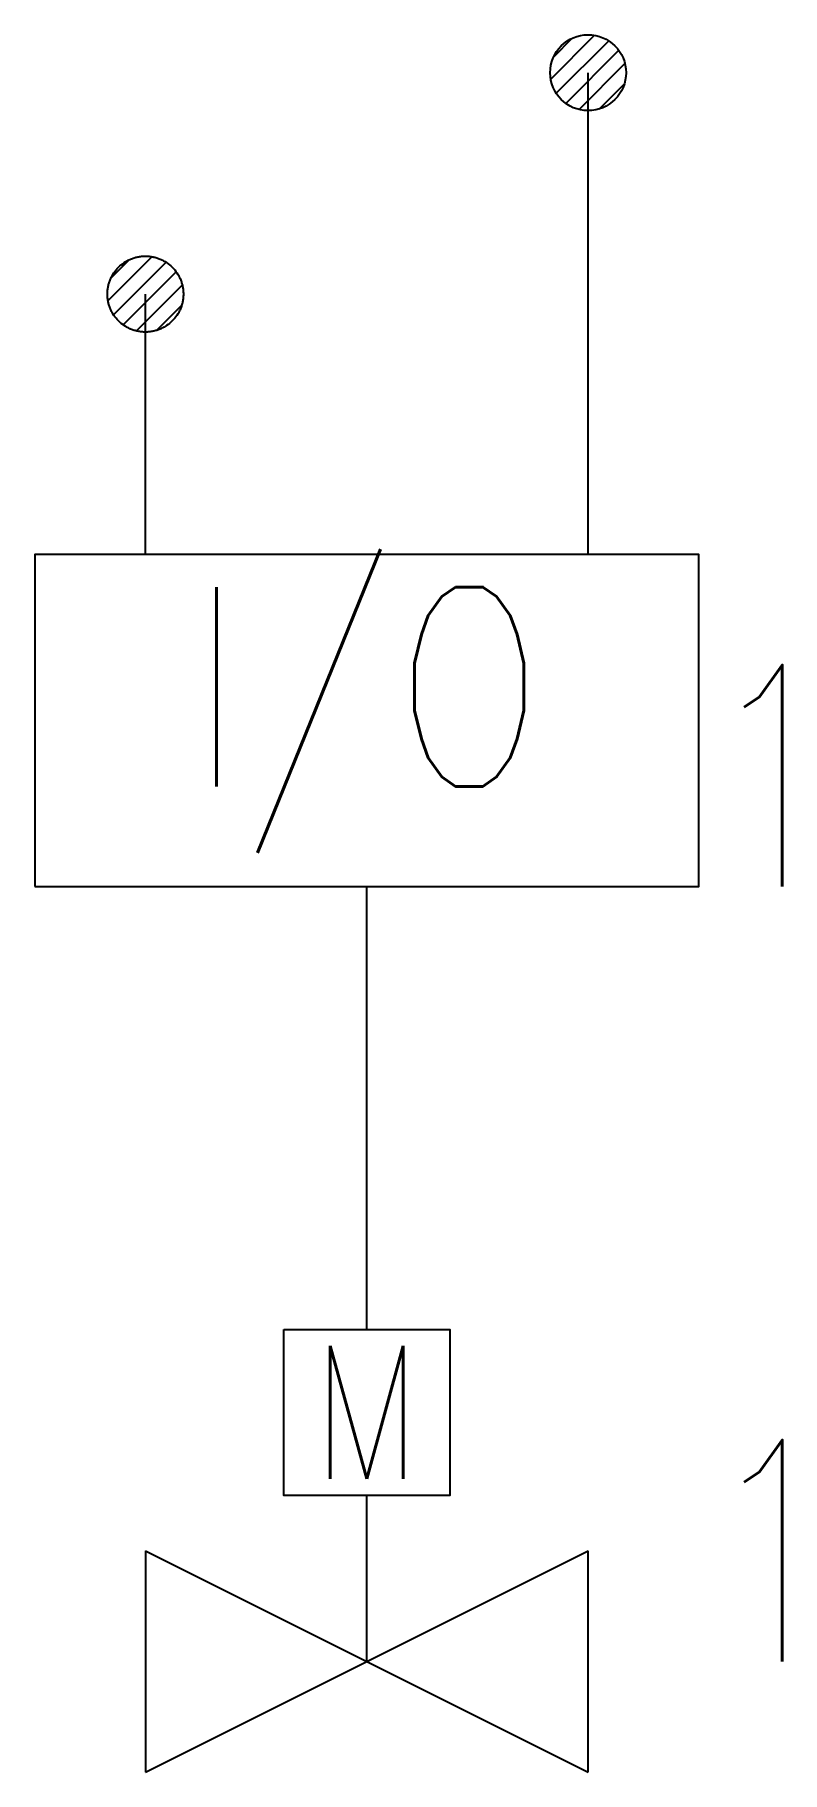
# Model space of a CAD drawing. Header units: millimetres. Extents: x 0 to 675, y 446 to 2015.
import ezdxf
from ezdxf.enums import TextEntityAlignment as Align

# ---------------------------------------------------------------- set-up
doc = ezdxf.new("R2010")
doc.units = ezdxf.units.MM
doc.header["$LTSCALE"] = 1000
doc.header["$PDMODE"] = 1
doc.header["$PDSIZE"] = 1
doc.linetypes.add('DASH', pattern=[0.35, 0.25, -0.1])
doc.layers.add('E-ANNO-TEXT', color=6, linetype='Continuous')
doc.layers.add('E-EQUIP', color=4, linetype='Continuous')
doc.styles.add('E-TEXT', font='romans.shx', dxfattribs={"width": 0.8, "bigfont": 'hztxt.shx'})

# ---------------------------------------------------------------- blocks, each defined once
blk = doc.blocks.new('FA-输入输出模块')
blk.add_lwpolyline([(-3, 0), (3, 0), (3, 3), (-3, 3)], close=True)
at = {"color": 6, "insert": (0, 1.504), "char_height": 1.8, "width": 6, "attachment_point": 5, "line_spacing_factor": 0.6, "style": 'E-TEXT'}
blk.add_mtext('I/O', dxfattribs=at)
blk = doc.blocks.new('FA-42-电磁阀')
for p, q in [((0, 0), (0, 1.5)), ((-2, -1), (2, 1)), ((-2, 1), (2, -1)), ((-2, 1), (-2, -1)), ((2, -1), (2, 1))]:
    blk.add_line(p, q)
blk.add_lwpolyline([(-0.75, 3), (0.75, 3), (0.75, 1.5), (-0.75, 1.5)], close=True)
for p in [(0, 3), (-2, 0), (2, 0)]:
    blk.add_point(p)
at = {"color": 6, "style": 'E-TEXT', "width": 0.8}
blk.add_text('M', height=1.2, dxfattribs=at).set_placement((0, 2.25), align=Align.MIDDLE_CENTER)

msp = doc.modelspace()

# ---------------------------------------------------------------- hatches: boundary and pattern name
at = {"layer": 'E-ANNO-TEXT'}
h = msp.add_hatch(dxfattribs=at)
h.set_pattern_fill('ANSI31', color=11, scale=100, style=0)
h.set_pattern_definition([(45, (-380952.82, -218630.37), (-8.83883476, 8.83883476), [])])
h.paths.add_polyline_path([(534.3, 1980.8, 1), (465.7, 1980.8, 1)])
at = {"layer": 'E-ANNO-TEXT', "linetype": 'DASH'}
h = msp.add_hatch(dxfattribs=at)
h.set_pattern_fill('ANSI31', color=2, scale=100, style=0)
h.set_pattern_definition([(45, (-381352.82, -218830.368), (-8.83883476, 8.83883476), [])])
h.paths.add_polyline_path([(134.3, 1780.8, 1), (65.7, 1780.8, 1)])

# ---------------------------------------------------------------- linework, layer by layer
at = {"layer": 'E-ANNO-TEXT', "color": 11}
for p, q in [((500, 1545.7), (500, 1980.8)), ((300, 845.7), (300, 1245.7))]:
    msp.add_line(p, q, dxfattribs=at)
at = {"layer": 'E-ANNO-TEXT', "color": 2, "linetype": 'DASH'}
msp.add_line((100, 1545.7), (100, 1780.8), dxfattribs=at)
at = {"layer": 'E-ANNO-TEXT', "color": 11}
msp.add_circle((500, 1980.8), 34.3, dxfattribs=at)
at = {"layer": 'E-ANNO-TEXT', "color": 2, "linetype": 'DASH'}
msp.add_circle((100, 1780.8), 34.3, dxfattribs=at)

# ---------------------------------------------------------------- block references
at = {"layer": 'E-EQUIP', "xscale": 100, "yscale": 100, "zscale": 100}
for name, p in [('FA-输入输出模块', (300, 1245.7)), ('FA-42-电磁阀', (300, 545.7))]:
    msp.add_blockref(name, p, dxfattribs=at)

# ---------------------------------------------------------------- texts
at = {"layer": 'E-ANNO-TEXT', "color": 6, "style": 'E-TEXT', "width": 0.8}
for p in [(600, 1245.7), (600, 545.7)]:
    msp.add_text('1', height=200, rotation=0, dxfattribs=at).set_placement(p)

doc.saveas('drawing.dxf')
